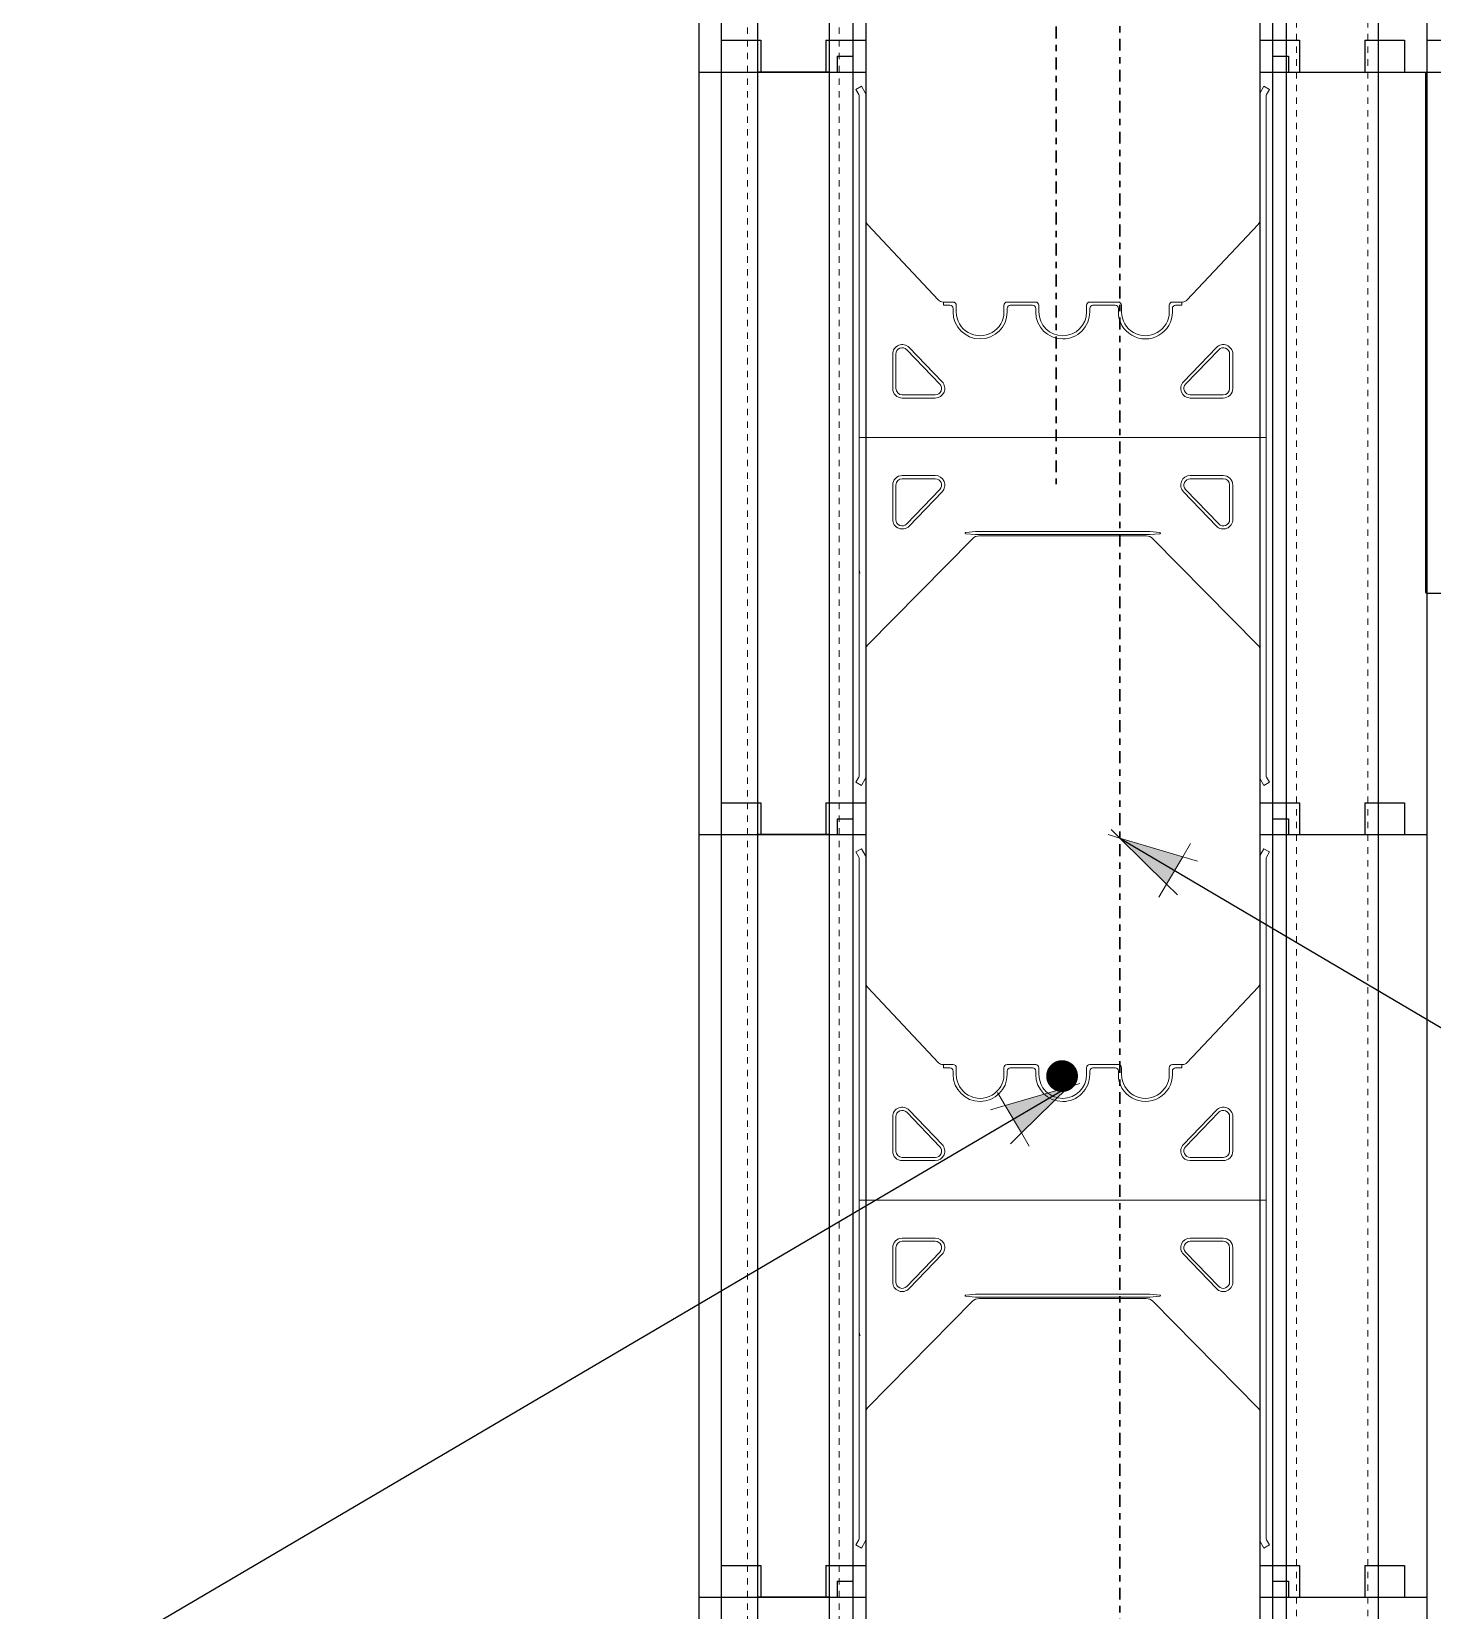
# Model space of a CAD drawing. Header units: inches. Extents: x -28.2 to 45.5, y 89.3 to 171.9.
# Drawn here: x -15.36 to 6.68, y 122.22 to 147.07 of the extents above; entities that cross this region are included whole.
import ezdxf

# ---------------------------------------------------------------- set-up
doc = ezdxf.new("R2010")
doc.units = ezdxf.units.IN
doc.header["$MEASUREMENT"] = 0
for name, pattern in [('CENTER', [2, 1.25, -0.25, 0.25, -0.25]), ('DASHED2', [0.375, 0.25, -0.125]), ('HIDDEN', [0.375, 0.25, -0.125])]:
    doc.linetypes.add(name, pattern=pattern)
for name, color, linetype, lineweight in [('A2 Hatch', 8, 'Continuous', 9), ('DETAILS', 7, 'Continuous', 13), ('DIM', 3, 'Continuous', 13), ('REBAR', 2, 'CENTER', 30)]:
    doc.layers.add(name, color=color, linetype=linetype, lineweight=lineweight)
doc.styles.add('ARCTEXT', font='arctext.shx', dxfattribs={"width": 0.85})
doc.dimstyles.new('ARCTEXT1-4', dxfattribs={"dimtxt": 4, "dimasz": 2, "dimexe": 2, "dimexo": 2, "dimgap": 2, "dimtad": 1, "dimdec": 4, "dimzin": 3, "dimdsep": 46, "dimlunit": 4, "dimtxsty": 'ARCTEXT', "dimblk": 'ARCHTICK', "dimcen": 2, "dimaunit": 1, "dimadec": 0, "dimazin": 0, "dimtfac": 1, "dimtdec": 4, "dimtmove": 2, "dimatfit": 3, "dimldrblk": 'arrow', "dimfxl": 0, "dimtolj": 1, "dimtzin": 0, "dimarcsym": 0})

# ---------------------------------------------------------------- blocks, each defined once
blk = doc.blocks.new('_ArchTick')
at = {"color": 0, "linetype": 'ByBlock', "const_width": 0.15}
blk.add_lwpolyline([(-0.5, -0.5), (0.5, 0.5)], dxfattribs=at)
blk = doc.blocks.new('arrow')
at = {"layer": 'DIM'}
blk.add_hatch(color=253, dxfattribs=at).paths.add_polyline_path([(-2, 0.5), (-2, -0.5), (0, 0)])
at = {"layer": 'DIM', "lineweight": 9}
for points in [[(-2, 0.9831764405007561), (-2, 0.5), (-2.46875, 0.6171875)], [(0.3742552490839444, 0.0935638122700766), (0, 0)], [(0.3742552490839444, -0.0935638122700766), (0, 0)], [(-2, -0.9831764405007561), (-2, -0.5), (-2.46875, -0.6171875)]]:
    blk.add_lwpolyline(points, dxfattribs=at)
at = {"layer": 'DIM', "lineweight": 15}
blk.add_lwpolyline([(0, 0), (-2, -0.5), (-2, 0.5), (0, 0)], dxfattribs=at)

msp = doc.modelspace()

# ---------------------------------------------------------------- linework, layer by layer
at = {"color": 1}
for p, q in [((-4.510936114818605, 158.9310921355023), (-4.510936114818605, 146.4310921355023)), ((-3.935936114817878, 158.9310921355023), (-3.935936114817878, 146.4310921355023)), ((-2.810936114817878, 158.9310921355023), (-2.810936114817878, 146.4310921355023)), ((-2.235936114818969, 158.9310921355023), (-2.235936114818969, 146.4310921355023)), ((3.964063885179939, 158.9310921355023), (3.964063885179939, 146.4310921355023)), ((-2.435936114819697, 158.6810921355023), (-2.435936114819697, 146.4310921355023)), ((4.164063885180667, 158.6810921355023), (4.164063885180667, 146.4310921355023)), ((-4.860936114818969, 158.4310921355023), (-4.860936114818969, 146.4310921355023)), ((4.379063885180813, 158.4310921355023), (4.379063885180813, 146.4310921355023)), ((5.824063885180522, 158.4310921355023), (5.824063885180522, 146.4310921355023)), ((6.589063885179939, 158.4310921355023), (6.589063885179939, 146.4310921355023)), ((-4.510936114818605, 146.9308858960588), (-3.885936114818605, 146.9308858960588)), ((-4.510936114818605, 146.9308858960588), (-4.510936114818605, 134.4308858960588)), ((-3.935936114817878, 146.9308858960588), (-3.935936114817878, 134.4308858960588)), ((-3.885936114818605, 146.9308858960588), (-3.885936114818605, 146.4308858960588)), ((-2.860936114818969, 146.9308858960588), (-2.860936114820788, 146.4308858960588)), ((-2.860936114820788, 146.9308858960588), (-2.235936114820788, 146.9308858960588)), ((-2.810936114817878, 146.9308858960588), (-2.810936114817878, 134.4308858960588)), ((-2.235936114818969, 146.9308858960588), (-2.235936114818969, 134.4308858960588)), ((-2.235936114818969, 146.9308858960588), (-2.235936114818969, 146.4308858960588)), ((3.964063885179939, 146.9308858960588), (3.964063885179939, 134.4308858960588)), ((3.964063885179939, 146.9308858960588), (4.589063885179939, 146.9308858960588)), ((3.964063885181758, 146.930885896059), (3.964063885181758, 146.4308858960588)), ((4.589063885179939, 146.930885896059), (4.589063885179939, 146.4308858960588)), ((5.614063885181395, 146.9308858960588), (5.614063885181395, 146.4308858960588)), ((5.614063885181395, 146.9308858960588), (6.239063885181395, 146.9308858960588)), ((6.239063885181395, 146.9308858960588), (6.239063885181395, 146.4308858960588)), ((-2.685936114819697, 146.6808858960588), (-2.685936114819697, 146.4308858960588)), ((-2.685936114819697, 146.6808858960588), (-2.435936114819697, 146.6808858960588)), ((-2.435936114819697, 146.6808858960588), (-2.435936114819697, 134.4308858960588)), ((4.164063885180667, 146.6808858960588), (4.164063885180667, 134.4308858960588)), ((4.164063885180667, 146.6808858960588), (4.414063885180667, 146.6808858960588)), ((4.414063885180667, 146.6808858960588), (4.414063885180667, 146.4308858960588)), ((-4.860936114818969, 146.4308858960588), (-4.860936114818969, 134.4308858960588)), ((-4.860936114818969, 146.4308858960588), (-2.685936114817878, 146.4308858960588)), ((-4.860936114818969, 146.4308858960588), (-2.235936114818969, 146.4308858960588)), ((-4.860936114818969, 146.4308739255613), (-2.235936114818969, 146.4308739255613)), ((-4.860936114818969, 146.4308739255613), (-2.685936114817878, 146.4308739255613)), ((-2.810936114817878, 146.4308858960588), (-3.935936114819697, 146.4308858960588)), ((-2.810936114817878, 146.4308739255613), (-3.935936114819697, 146.4308739255613)), ((-2.435936114819697, 146.4308858960588), (-2.235936114820788, 146.4308858960588)), ((-2.435936114819697, 146.4308739255613), (-2.235936114820788, 146.4308739255613)), ((3.964063885179939, 146.4308858960588), (4.164063885180667, 146.4308858960588)), ((3.964063885181758, 146.4308858960588), (6.589063885179939, 146.4308858960588)), ((4.379063885180813, 146.4308858960588), (6.589063885179939, 146.4308858960588)), ((4.379063885180813, 146.4308858960588), (4.379063885180813, 134.4308858960588)), ((5.824063885180522, 146.4308858960588), (5.824063885180522, 134.4308858960588)), ((6.589063885179939, 146.4308858960588), (6.589063885179939, 134.4308858960588)), ((-4.510936114818605, 134.9306796566153), (-3.885936114818605, 134.9306796566153)), ((-4.510936114818605, 134.9306796566153), (-4.510936114818605, 122.4306796566153)), ((-3.935936114817878, 134.9306796566153), (-3.935936114817878, 122.4306796566153)), ((-3.885936114818605, 134.9306796566153), (-3.885936114818605, 134.4306796566153)), ((-2.860936114818969, 134.9306796566153), (-2.860936114820788, 134.4306796566153)), ((-2.860936114820788, 134.9306796566153), (-2.235936114820788, 134.9306796566153)), ((-2.810936114817878, 134.9306796566153), (-2.810936114817878, 122.4306796566153)), ((-2.235936114818969, 134.9306796566153), (-2.235936114818969, 122.4306796566153)), ((-2.235936114818969, 134.9306796566153), (-2.235936114818969, 134.4306796566153)), ((3.964063885179939, 134.9306796566153), (3.964063885179939, 122.4306796566153)), ((3.964063885179939, 134.9306796566153), (4.589063885179939, 134.9306796566153)), ((3.964063885181758, 134.9306796566155), (3.964063885181758, 134.4306796566153)), ((4.589063885179939, 134.9306796566155), (4.589063885179939, 134.4306796566153)), ((5.614063885181395, 134.9306796566153), (5.614063885181395, 134.4306796566153)), ((5.614063885181395, 134.9306796566153), (6.239063885181395, 134.9306796566153)), ((6.239063885181395, 134.9306796566153), (6.239063885181395, 134.4306796566153)), ((-2.685936114819697, 134.6806796566153), (-2.685936114819697, 134.4306796566153)), ((-2.685936114819697, 134.6806796566153), (-2.435936114819697, 134.6806796566153)), ((-2.435936114819697, 134.6806796566153), (-2.435936114819697, 122.4306796566153)), ((4.164063885180667, 134.6806796566153), (4.164063885180667, 122.4306796566153)), ((4.164063885180667, 134.6806796566153), (4.414063885180667, 134.6806796566153)), ((4.414063885180667, 134.6806796566153), (4.414063885180667, 134.4306796566153)), ((-4.860936114818969, 134.4306796566153), (-4.860936114818969, 122.4306796566153)), ((-4.860936114818969, 134.4306796566153), (-2.685936114817878, 134.4306796566153)), ((-4.860936114818969, 134.4306796566153), (-2.235936114818969, 134.4306796566153)), ((-4.860936114818969, 134.4306676861177), (-2.235936114818969, 134.4306676861177)), ((-4.860936114818969, 134.4306676861177), (-2.685936114817878, 134.4306676861177)), ((-2.810936114817878, 134.4306796566153), (-3.935936114819697, 134.4306796566153)), ((-2.810936114817878, 134.4306676861177), (-3.935936114819697, 134.4306676861177)), ((-2.435936114819697, 134.4306796566153), (-2.235936114820788, 134.4306796566153)), ((-2.435936114819697, 134.4306676861177), (-2.235936114820788, 134.4306676861177)), ((3.964063885179939, 134.4306796566153), (4.164063885180667, 134.4306796566153)), ((3.964063885181758, 134.4306796566153), (6.589063885179939, 134.4306796566153)), ((4.379063885180813, 134.4306796566153), (6.589063885179939, 134.4306796566153)), ((4.379063885180813, 134.4306796566153), (4.379063885180813, 122.4306796566153)), ((5.824063885180522, 134.4306796566153), (5.824063885180522, 122.4306796566153)), ((6.589063885179939, 134.4306796566153), (6.589063885179939, 122.4306796566153)), ((-4.510936114818605, 122.9304734171718), (-3.885936114818605, 122.9304734171718)), ((-4.510936114818605, 122.9304734171718), (-4.510936114819515, 109.76202803535)), ((-3.935936114817878, 122.9304734171718), (-3.935936114817878, 109.9419692410127)), ((-3.885936114818605, 122.9304734171718), (-3.885936114818605, 122.4304734171718)), ((-2.860936114818969, 122.9304734171718), (-2.860936114820788, 122.4304734171718)), ((-2.860936114820788, 122.9304734171718), (-2.235936114820788, 122.9304734171718)), ((-2.810936114817878, 122.9304734171718), (-2.810936114817878, 110.2940281216569)), ((-2.235936114818969, 122.9304734171718), (-2.235936114818969, 110.4304734171718)), ((-2.235936114818969, 122.9304734171718), (-2.235936114818969, 122.4304734171718)), ((3.964063885179939, 122.9304734171718), (3.96406388517903, 112.5246066416799)), ((3.964063885179939, 122.9304734171718), (4.589063885179939, 122.9304734171718)), ((3.964063885181758, 122.930473417172), (3.964063885181758, 122.4304734171718)), ((4.589063885179939, 122.930473417172), (4.589063885179939, 122.4304734171718)), ((5.614063885181395, 122.9304734171718), (5.614063885181395, 122.4304734171718)), ((5.614063885181395, 122.9304734171718), (6.239063885181395, 122.9304734171718)), ((6.239063885181395, 122.9304734171718), (6.239063885181395, 122.4304734171718)), ((-2.685936114819697, 122.6804734171718), (-2.685936114819697, 122.4304734171718)), ((-2.685936114819697, 122.6804734171718), (-2.435936114819697, 122.6804734171718)), ((-2.435936114819697, 122.6804734171718), (-2.435936114818787, 110.4113810818711)), ((4.164063885180667, 122.6804734171718), (4.164063885179758, 112.5924351670697)), ((4.164063885180667, 122.6804734171718), (4.414063885180667, 122.6804734171718)), ((4.414063885180667, 122.6804734171718), (4.414063885180667, 122.4304734171718)), ((-4.860936114818969, 122.4304734171718), (-4.860936114819879, 109.6524986058158)), ((-4.860936114818969, 122.4304734171718), (-2.685936114817878, 122.4304734171718)), ((-4.860936114818969, 122.4304734171718), (-2.235936114818969, 122.4304734171718)), ((-4.860936114818969, 122.4304614466742), (-2.235936114818969, 122.4304614466742)), ((-4.860936114818969, 122.4304614466742), (-2.685936114817878, 122.4304614466742)), ((-2.810936114817878, 122.4304734171718), (-3.935936114819697, 122.4304734171718)), ((-2.810936114817878, 122.4304614466742), (-3.935936114819697, 122.4304614466742)), ((-2.435936114819697, 122.4304734171718), (-2.235936114820788, 122.4304734171718)), ((-2.435936114819697, 122.4304614466742), (-2.235936114820788, 122.4304614466742)), ((3.964063885179939, 122.4304734171718), (4.164063885180667, 122.4304734171718)), ((3.964063885181758, 122.4304734171718), (6.589063885179939, 122.4304734171718)), ((4.379063885180813, 122.4304734171718), (6.589063885179939, 122.4304734171718)), ((4.379063885180813, 122.4304734171718), (4.379063885181722, 112.6653508318637)), ((5.824063885180522, 122.4304734171718), (5.824063885181431, 113.1554119278051)), ((6.589063885179939, 122.4304734171718), (6.589063885180849, 113.4148560374209))]:
    msp.add_line(p, q, dxfattribs=at)
at = {"color": 1, "linetype": 'HIDDEN', "ltscale": 0.02}
for p, q in [((-4.510936114818605, 146.9308858960588), (-3.885936114818605, 146.9308858960588)), ((-4.510936114818605, 146.9308858960588), (-4.510936114818605, 146.4308858960588)), ((-3.885936114818605, 146.9308858960588), (-3.885936114818605, 146.4308858960588)), ((-2.860936114818969, 146.9308858960588), (-2.860936114820788, 146.4308858960588)), ((-2.860936114820788, 146.9308858960588), (-2.235936114820788, 146.9308858960588)), ((3.964063885181758, 146.930885896059), (4.589063885181758, 146.930885896059)), ((4.589063885181758, 146.930885896059), (4.589063885181758, 146.430885896059)), ((5.614063885183214, 146.930885896059), (5.614063885183214, 146.430885896059)), ((5.614063885183214, 146.930885896059), (6.239063885183214, 146.930885896059)), ((6.239063885183214, 146.930885896059), (6.239063885183214, 146.430885896059)), ((4.164063885182486, 146.680885896059), (4.164063885182486, 146.4308858960588)), ((4.164063885182486, 146.680885896059), (4.414063885182486, 146.680885896059)), ((4.414063885182486, 146.680885896059), (4.414063885182486, 146.430885896059)), ((-4.510936114818605, 134.9306796566153), (-3.885936114818605, 134.9306796566153)), ((-4.510936114818605, 134.9306796566153), (-4.510936114818605, 134.4306796566153)), ((-3.885936114818605, 134.9306796566153), (-3.885936114818605, 134.4306796566153)), ((-2.860936114818969, 134.9306796566153), (-2.860936114820788, 134.4306796566153)), ((-2.860936114820788, 134.9306796566153), (-2.235936114820788, 134.9306796566153)), ((3.964063885181758, 134.9306796566155), (4.589063885181758, 134.9306796566155)), ((4.589063885181758, 134.9306796566155), (4.589063885181758, 134.4306796566155)), ((5.614063885183214, 134.9306796566155), (5.614063885183214, 134.4306796566155)), ((5.614063885183214, 134.9306796566155), (6.239063885183214, 134.9306796566155)), ((6.239063885183214, 134.9306796566155), (6.239063885183214, 134.4306796566155)), ((4.164063885182486, 134.6806796566155), (4.164063885182486, 134.4306796566153)), ((4.164063885182486, 134.6806796566155), (4.414063885182486, 134.6806796566155)), ((4.414063885182486, 134.6806796566155), (4.414063885182486, 134.4306796566155)), ((-4.510936114818605, 122.9304734171718), (-3.885936114818605, 122.9304734171718)), ((-4.510936114818605, 122.9304734171718), (-4.510936114818605, 122.4304734171718)), ((-3.885936114818605, 122.9304734171718), (-3.885936114818605, 122.4304734171718)), ((-2.860936114818969, 122.9304734171718), (-2.860936114820788, 122.4304734171718)), ((-2.860936114820788, 122.9304734171718), (-2.235936114820788, 122.9304734171718)), ((3.964063885181758, 122.930473417172), (4.589063885181758, 122.930473417172)), ((4.589063885181758, 122.930473417172), (4.589063885181758, 122.430473417172)), ((5.614063885183214, 122.930473417172), (5.614063885183214, 122.430473417172)), ((5.614063885183214, 122.930473417172), (6.239063885183214, 122.930473417172)), ((6.239063885183214, 122.930473417172), (6.239063885183214, 122.430473417172)), ((4.164063885182486, 122.680473417172), (4.164063885182486, 122.4304734171718)), ((4.164063885182486, 122.680473417172), (4.414063885182486, 122.680473417172)), ((4.414063885182486, 122.680473417172), (4.414063885182486, 122.430473417172))]:
    msp.add_line(p, q, dxfattribs=at)
at = {"ltscale": 0.15}
for p, q in [((6.589063885179939, 146.9310801650045), (35.1420856765601, 146.9310801650048)), ((-3.885936114818605, 146.4308858960588), (-2.860936114818969, 146.4308858960588)), ((-3.885936114818605, 146.4308739255613), (-2.860936114818969, 146.4308739255613)), ((6.569063885179503, 146.4310801650048), (6.569063885179503, 138.2510801650045)), ((6.58906388517903, 146.4310801650048), (35.14213115406187, 146.4310801650048)), ((6.589063885179939, 138.2310801650045), (8.949063885180522, 138.2310801650045)), ((-3.885936114818605, 134.4306796566153), (-2.860936114818969, 134.4306796566153)), ((-3.885936114818605, 134.4306676861177), (-2.860936114818969, 134.4306676861177)), ((-3.885936114818605, 122.4304734171718), (-2.860936114818969, 122.4304734171718)), ((-3.885936114818605, 122.4304614466742), (-2.860936114818969, 122.4304614466742))]:
    msp.add_line(p, q, dxfattribs=at)
at = {"ltscale": 0.15, "const_width": 0.25}
msp.add_lwpolyline([(0.7286588166409729, 130.6308298791756, 1), (0.9786588166409729, 130.6308298791756, 1)], format="xyb", close=True, dxfattribs=at)
at = {"ltscale": 0.15}
msp.add_arc((6.589063885179939, 138.2510801650045), 0.02, 180, 270, dxfattribs=at)
at = {"layer": 'A2 Hatch', "linetype": 'DASHED2', "ltscale": 0.15}
for p, q in [((-4.095936114819551, 158.9310921355023), (-4.095936114819551, 146.4310921355023)), ((-2.650936114819842, 158.9310921355023), (-2.650936114818023, 146.4310921355023)), ((4.539063885180667, 158.4310921355023), (4.539063885180667, 146.4310921355023)), ((5.664063885180667, 158.4310921355023), (5.664063885180667, 146.4310921355023)), ((-4.095936114819551, 146.9308858960588), (-4.095936114819551, 134.4308858960588)), ((-2.650936114819842, 146.9308858960588), (-2.650936114818023, 134.4308858960588)), ((4.539063885180667, 146.4308858960588), (4.539063885180667, 134.4308858960588)), ((5.664063885180667, 146.4308858960588), (5.664063885180667, 134.4308858960588)), ((-4.095936114819551, 134.9306796566153), (-4.095936114819551, 122.4306796566153)), ((-2.650936114819842, 134.9306796566153), (-2.650936114818023, 122.4306796566153)), ((4.539063885180667, 134.4306796566153), (4.539063885180667, 122.4306796566153)), ((5.664063885180667, 134.4306796566153), (5.664063885180667, 122.4306796566153)), ((-4.095936114819551, 122.9304734171718), (-4.095936114819551, 109.8918986446541)), ((-2.650936114819842, 122.9304734171718), (-2.650936114818933, 110.3440987180148)), ((4.539063885180667, 122.4304734171718), (4.539063885180667, 112.7196136521755)), ((5.664063885180667, 122.4304734171718), (5.664063885180667, 113.1011491074936))]:
    msp.add_line(p, q, dxfattribs=at)
at = {"layer": 'DETAILS', "color": 6, "lineweight": 20}
for p, q in [((-2.388323799257478, 146.1577677781919), (-2.301721258879979, 146.2077677781918)), ((-2.342634844631675, 146.0786321874326), (-2.388323799257478, 146.1577677781919)), ((-2.301721258879979, 146.2077677781918), (-2.242634844631311, 146.105427106677)), ((3.970762614990463, 146.1054271066772), (4.029849029239131, 146.2077677781918)), ((4.029849029239131, 146.2077677781918), (4.116451569616629, 146.1577677781919)), ((4.116451569616629, 146.1577677781919), (4.070762614990826, 146.0786321874326)), ((-2.335936114819333, 146.0558858960588), (-2.335936114821152, 135.3581396046849)), ((-2.335936114821152, 146.0170296470547), (-2.335936114821152, 146.0536321874325)), ((-2.235936114820788, 146.0804271066771), (-2.235936114818969, 144.101116924818)), ((3.96406388517812, 144.101116924818), (3.964063885179939, 146.0804271066771)), ((4.064063885178484, 146.0558858960588), (4.064063885178484, 135.3581396046849)), ((4.064063885178484, 146.0536321874325), (4.064063885178484, 146.0170296470547)), ((-2.235936114818969, 144.101116924818), (-2.235936114818969, 137.3394645398224)), ((-2.208081726610317, 144.0318637419992), (-1.090453059312267, 142.84163271324)), ((2.818580829673238, 142.84163271324), (3.936202617280514, 144.0318637419999)), ((3.964063885179939, 137.3394645398224), (3.96406388517812, 144.101116924818)), ((-1.018314327209509, 142.8108858960589), (-1.010936114818605, 142.8108858960589)), ((-0.8609361148171502, 142.8108858960589), (-1.018314327209509, 142.8108858960589)), ((-1.010936114818605, 142.8108858960589), (-1.010936114818605, 142.760885896059)), ((-1.010936114818605, 142.760885896059), (-0.9109361148182415, 142.760885896059)), ((-0.8609361148171502, 142.7108858960588), (-0.8609361148189691, 142.6558858960589)), ((-0.8109361148178778, 142.6558858960589), (-0.8109361148178778, 142.760885896059)), ((-0.06093611481787775, 142.760885896059), (-0.06093611481787775, 142.6558858960587)), ((0.4390638851821222, 142.8108858960589), (-0.01093611481860535, 142.8108858960589)), ((-0.01093611481860535, 142.6558858960585), (-0.01093611481860535, 142.710885896059)), ((0.03906388518066706, 142.760885896059), (0.3890638851810309, 142.760885896059)), ((0.4390638851821222, 142.7108858960588), (0.4390638851803033, 142.655885896056)), ((0.4890638851813947, 142.655885896056), (0.4890638851813947, 142.760885896059)), ((1.239063885179576, 142.760885896059), (1.239063885179576, 142.655885896056)), ((1.739063885179576, 142.8108858960589), (1.289063885178848, 142.8108858960589)), ((1.289063885180667, 142.655885896056), (1.289063885180667, 142.7108858960588)), ((1.339063885179939, 142.760885896059), (1.689063885178484, 142.760885896059)), ((1.739063885179576, 142.710885896059), (1.739063885179576, 142.6558858960585)), ((1.789063885178848, 142.6558858960587), (1.789063885178848, 142.760885896059)), ((2.539063885178848, 142.760885896059), (2.539063885178848, 142.6558858960589)), ((2.746442097568661, 142.8108858960589), (2.589063885179939, 142.8108858960589)), ((2.589063885179939, 142.6558858960589), (2.58906388517812, 142.7108858960588)), ((2.639063885179212, 142.760885896059), (2.739063885179576, 142.760885896059)), ((2.739063885179576, 142.760885896059), (2.739063885179576, 142.8108858960589)), ((2.739063885179576, 142.8108858960589), (2.746442097568661, 142.8108858960589)), ((-1.810936114817878, 141.9919089417948), (-1.810936114817878, 141.4508858960588)), ((-1.760936114816786, 141.9919089417948), (-1.760936114818605, 141.4508858960588)), ((-1.069415258807339, 141.5201390788778), (-1.588797382713665, 142.0611621246138)), ((-1.03334589275596, 141.5547656702871), (-1.552728016662286, 142.0957887160233)), ((3.280855787023256, 142.0957887160233), (2.761473663116931, 141.5547656702871)), ((3.316925153074635, 142.0611621246138), (2.79754302916831, 141.5201390788778)), ((3.489063885177757, 141.4508858960588), (3.489063885177757, 141.9919089417948)), ((3.539063885178848, 141.4508858960588), (3.539063885178848, 141.9919089417948)), ((-1.660936114818242, 141.3508858960589), (-1.141553990911916, 141.3508858960589)), ((-1.660936114818242, 141.3008858960589), (-1.141553990911916, 141.3008858960589)), ((2.869681761271067, 141.3508858960589), (3.389063885179212, 141.3508858960589)), ((2.869681761271067, 141.3008858960589), (3.389063885179212, 141.3008858960589)), ((-2.335936114821152, 140.6808858960588), (4.064063885178484, 140.6808858960588)), ((-1.810936114817878, 139.9308858960588), (-1.810936114817878, 139.3898628503228)), ((-1.760936114818605, 139.930885896059), (-1.760936114816786, 139.3898628503228)), ((-1.141553990911916, 140.0808858960589), (-1.660936114818242, 140.0808858960589)), ((-1.141553990911916, 140.0308858960589), (-1.660936114818242, 140.0308858960589)), ((3.389063885179212, 140.0808858960589), (2.869681761271067, 140.0808858960589)), ((3.389063885179212, 140.0308858960589), (2.869681761271067, 140.0308858960589)), ((3.489063885177757, 139.3898628503228), (3.489063885177757, 139.9308858960588)), ((3.539063885178848, 139.3898628503228), (3.539063885178848, 139.9308858960588)), ((-1.588797382713665, 139.320609667504), (-1.069415258807339, 139.86163271324)), ((-1.552728016662286, 139.2859830760945), (-1.03334589275596, 139.8270061218305)), ((2.761473663116931, 139.8270061218305), (3.280855787023256, 139.2859830760945)), ((2.79754302916831, 139.86163271324), (3.316925153074635, 139.320609667504)), ((-0.5062065953168258, 139.2008858960588), (-0.6623166849201425, 139.1858023851993)), ((-0.6623166849201425, 139.1659694069184), (-0.5062065953168258, 139.1508858960588)), ((0.8640638851813947, 139.200885896059), (-0.5062065953168258, 139.2008858960588)), ((-0.5062065953168258, 139.1508858960588), (0.8640638851813947, 139.1508858960588)), ((2.234334365677796, 139.200885896059), (0.8640638851813947, 139.200885896059)), ((0.8640638851813947, 139.1508858960588), (2.234334365677796, 139.1508858960588)), ((2.390444455281113, 139.1858023851993), (2.234334365677796, 139.200885896059)), ((2.234334365677796, 139.1508858960588), (2.390444455281113, 139.1659694069184)), ((-2.206646792939637, 137.4101752179409), (-0.554870097641242, 139.0869519132367)), ((-0.4488040804624234, 139.1308858960589), (0.8640638851813947, 139.1308858960589)), ((0.8640638851813947, 139.1308858960589), (2.176931850823394, 139.1308858960589)), ((2.282997868000393, 139.0869519132367), (3.934774563298788, 137.4101752179409)), ((-2.235936114818969, 135.3313446854403), (-2.235936114820788, 137.3394645398222)), ((3.964063885179939, 137.3394645398222), (3.964063885179939, 135.3313446854403)), ((-2.342634844631675, 135.3329333652412), (-2.388323799259297, 135.2537977744815)), ((-2.388323799259297, 135.2537977744815), (-2.301721258879979, 135.203797774482)), ((-2.335936114821152, 135.3945359056191), (-2.335936114821152, 135.3579333652413)), ((-2.301721258879979, 135.203797774482), (-2.24263484463313, 135.3061384459969)), ((3.970762614988644, 135.3061384459969), (4.029849029237312, 135.203797774482)), ((4.029849029237312, 135.203797774482), (4.11645156961481, 135.2537977744822)), ((4.064063885176665, 135.3579333652413), (4.064063885176665, 135.3945359056196)), ((4.11645156961481, 135.2537977744822), (4.070762614989007, 135.3329333652412)), ((-2.388323799257478, 134.1575615387484), (-2.301721258879979, 134.2075615387483)), ((-2.301721258879979, 134.2075615387483), (-2.242634844631311, 134.1052208672334)), ((3.970762614990463, 134.1052208672337), (4.029849029239131, 134.2075615387483)), ((4.029849029239131, 134.2075615387483), (4.116451569616629, 134.1575615387484)), ((-2.342634844631675, 134.0784259479891), (-2.388323799257478, 134.1575615387484)), ((-2.335936114819333, 134.0556796566153), (-2.335936114821152, 123.3579333652413)), ((-2.335936114821152, 134.0168234076112), (-2.335936114821152, 134.053425947989)), ((-2.235936114820788, 134.0802208672336), (-2.235936114818969, 132.1009106853745)), ((3.96406388517812, 132.1009106853745), (3.964063885179939, 134.0802208672336)), ((4.064063885178484, 134.0556796566153), (4.064063885178484, 123.3579333652413)), ((4.064063885178484, 134.053425947989), (4.064063885178484, 134.0168234076112)), ((4.116451569616629, 134.1575615387484), (4.070762614990826, 134.0784259479891)), ((-2.235936114818969, 132.1009106853745), (-2.235936114818969, 125.3392583003789)), ((-2.208081726610317, 132.0316575025557), (-1.090453059312267, 130.8414264737965)), ((2.818580829673238, 130.8414264737965), (3.936202617280514, 132.0316575025564)), ((3.964063885179939, 125.3392583003789), (3.96406388517812, 132.1009106853745)), ((-1.018314327209509, 130.8106796566154), (-1.010936114818605, 130.8106796566154)), ((-0.8609361148171502, 130.8106796566154), (-1.018314327209509, 130.8106796566154)), ((-1.010936114818605, 130.8106796566154), (-1.010936114818605, 130.7606796566155)), ((-1.010936114818605, 130.7606796566155), (-0.9109361148182415, 130.7606796566155)), ((-0.8609361148171502, 130.7106796566153), (-0.8609361148189691, 130.6556796566154)), ((-0.8109361148178778, 130.6556796566154), (-0.8109361148178778, 130.7606796566155)), ((-0.06093611481787775, 130.7606796566155), (-0.06093611481787775, 130.6556796566152)), ((0.4390638851821222, 130.8106796566154), (-0.01093611481860535, 130.8106796566154)), ((-0.01093611481860535, 130.655679656615), (-0.01093611481860535, 130.7106796566155)), ((0.03906388518066706, 130.7606796566155), (0.3890638851810309, 130.7606796566155)), ((0.4390638851821222, 130.7106796566153), (0.4390638851803033, 130.6556796566125)), ((0.4890638851813947, 130.6556796566125), (0.4890638851813947, 130.7606796566155)), ((1.239063885179576, 130.7606796566155), (1.239063885179576, 130.6556796566125)), ((1.739063885179576, 130.8106796566154), (1.289063885178848, 130.8106796566154)), ((1.289063885180667, 130.6556796566125), (1.289063885180667, 130.7106796566153)), ((1.339063885179939, 130.7606796566155), (1.689063885178484, 130.7606796566155)), ((1.739063885179576, 130.7106796566155), (1.739063885179576, 130.655679656615)), ((1.789063885178848, 130.6556796566152), (1.789063885178848, 130.7606796566155)), ((2.539063885178848, 130.7606796566155), (2.539063885178848, 130.6556796566154)), ((2.746442097568661, 130.8106796566154), (2.589063885179939, 130.8106796566154)), ((2.589063885179939, 130.6556796566154), (2.58906388517812, 130.7106796566153)), ((2.639063885179212, 130.7606796566155), (2.739063885179576, 130.7606796566155)), ((2.739063885179576, 130.7606796566155), (2.739063885179576, 130.8106796566154)), ((2.739063885179576, 130.8106796566154), (2.746442097568661, 130.8106796566154)), ((-1.810936114817878, 129.9917027023513), (-1.810936114817878, 129.4506796566153)), ((-1.760936114816786, 129.9917027023513), (-1.760936114818605, 129.4506796566153)), ((-1.069415258807339, 129.5199328394343), (-1.588797382713665, 130.0609558851703)), ((-1.03334589275596, 129.5545594308436), (-1.552728016662286, 130.0955824765798)), ((3.280855787023256, 130.0955824765798), (2.761473663116931, 129.5545594308436)), ((3.316925153074635, 130.0609558851703), (2.79754302916831, 129.5199328394343)), ((3.489063885177757, 129.4506796566153), (3.489063885177757, 129.9917027023513)), ((3.539063885178848, 129.4506796566153), (3.539063885178848, 129.9917027023513)), ((-1.660936114818242, 129.3506796566154), (-1.141553990911916, 129.3506796566154)), ((-1.660936114818242, 129.3006796566154), (-1.141553990911916, 129.3006796566154)), ((2.869681761271067, 129.3506796566154), (3.389063885179212, 129.3506796566154)), ((2.869681761271067, 129.3006796566154), (3.389063885179212, 129.3006796566154)), ((-2.335936114821152, 128.6806796566153), (4.064063885178484, 128.6806796566153)), ((-1.141553990911916, 128.0806796566154), (-1.660936114818242, 128.0806796566154)), ((-1.141553990911916, 128.0306796566154), (-1.660936114818242, 128.0306796566154)), ((3.389063885179212, 128.0806796566154), (2.869681761271067, 128.0806796566154)), ((3.389063885179212, 128.0306796566154), (2.869681761271067, 128.0306796566154)), ((-1.810936114817878, 127.9306796566153), (-1.810936114817878, 127.3896566108793)), ((-1.760936114818605, 127.9306796566155), (-1.760936114816786, 127.3896566108793)), ((-1.588797382713665, 127.3204034280605), (-1.069415258807339, 127.8614264737965)), ((-1.552728016662286, 127.285776836651), (-1.03334589275596, 127.826799882387)), ((2.761473663116931, 127.826799882387), (3.280855787023256, 127.285776836651)), ((2.79754302916831, 127.8614264737965), (3.316925153074635, 127.3204034280605)), ((3.489063885177757, 127.3896566108793), (3.489063885177757, 127.9306796566153)), ((3.539063885178848, 127.3896566108793), (3.539063885178848, 127.9306796566153)), ((-2.206646792939637, 125.4099689784974), (-0.554870097641242, 127.0867456737932)), ((-0.5062065953168258, 127.2006796566153), (-0.6623166849201425, 127.1855961457557)), ((-0.6623166849201425, 127.1657631674749), (-0.5062065953168258, 127.1506796566153)), ((0.8640638851813947, 127.2006796566155), (-0.5062065953168258, 127.2006796566153)), ((-0.5062065953168258, 127.1506796566153), (0.8640638851813947, 127.1506796566153)), ((-0.4488040804624234, 127.1306796566153), (0.8640638851813947, 127.1306796566153)), ((2.234334365677796, 127.2006796566155), (0.8640638851813947, 127.2006796566155)), ((0.8640638851813947, 127.1506796566153), (2.234334365677796, 127.1506796566153)), ((0.8640638851813947, 127.1306796566153), (2.176931850823394, 127.1306796566153)), ((2.390444455281113, 127.1855961457557), (2.234334365677796, 127.2006796566155)), ((2.234334365677796, 127.1506796566153), (2.390444455281113, 127.1657631674749)), ((2.282997868000393, 127.0867456737932), (3.934774563298788, 125.4099689784974)), ((-2.235936114818969, 123.3311384459967), (-2.235936114820788, 125.3392583003786)), ((3.964063885179939, 125.3392583003786), (3.964063885179939, 123.3311384459967)), ((-2.342634844631675, 123.3327271257977), (-2.388323799259297, 123.253591535038)), ((-2.388323799259297, 123.253591535038), (-2.301721258879979, 123.2035915350385)), ((-2.335936114821152, 123.3943296661756), (-2.335936114821152, 123.3577271257978)), ((-2.301721258879979, 123.2035915350385), (-2.24263484463313, 123.3059322065534)), ((3.970762614988644, 123.3059322065534), (4.029849029237312, 123.2035915350385)), ((4.029849029237312, 123.2035915350385), (4.11645156961481, 123.2535915350387)), ((4.064063885176665, 123.3577271257978), (4.064063885176665, 123.394329666176)), ((4.11645156961481, 123.2535915350387), (4.070762614989007, 123.3327271257977))]:
    msp.add_line(p, q, dxfattribs=at)
for centre, radius, start, end in [((-2.285936114820061, 146.0804271066769), 0.04999999999972133, 3.256887993818641e-10, 30.0000000005358), ((4.014063885179212, 146.0804271066769), 0.0500000000001819, 149.9999999997349, 179.9999999997395), ((-2.385936114820424, 146.053632187432), 0.0500000000001819, 4.559643191346098e-10, 30.00000000044188), ((4.114063885179576, 146.053632187432), 0.05000000000020042, 149.9999999995581, 179.999999999544), ((-2.135942994507559, 144.1011169248178), 0.09999999999990905, 179.9999999998697, 223.8308606719777), ((3.864063885179576, 144.1011169248194), 0.0999999999994431, 316.1691393271928, 359.9999999992444), ((-1.018314327209509, 142.9108858960591), 0.1000000000001911, 223.8308606721254, 270), ((-0.9109361148182415, 142.7108858960588), 0.0500000000001819, 359.9999999998697, 90), ((-0.8609361148171502, 142.7608858960587), 0.0500000000001819, 1.302755197527456e-10, 90), ((-0.4359361148178778, 142.6558858960587), 0.4250000000001819, 179.999999999987, 359.999999999987), ((-0.4359361148178778, 142.6558858960587), 0.3749999999995453, 179.999999999987, 0), ((-0.01093611481860535, 142.7608858960587), 0.0500000000001819, 90, 179.9999999998697), ((0.03906388518066706, 142.7108858960588), 0.0500000000001819, 90, 179.9999999996743), ((0.3890638851810309, 142.7108858960588), 0.0500000000001819, 359.9999999998697, 90), ((0.4390638851821222, 142.7608858960587), 0.0500000000001819, 1.302755197527456e-10, 90), ((0.8640638851813947, 142.655885896056), 0.4250000000001819, 180, 270), ((0.8640638851813947, 142.655885896056), 0.3749999999998295, 180, 269.9999999999479), ((0.8640638851813947, 142.6558858960555), 0.4249999999997272, 270.0000000000521, 6.513775987637282e-11), ((0.8640638851813947, 142.6558858960555), 0.3749999999995453, 270.0000000000521, 5.211020790109826e-11), ((1.289063885178848, 142.7608858960587), 0.05000000000012506, 90, 179.9999999998697), ((1.339063885179939, 142.7108858960588), 0.0500000000001819, 90, 180), ((1.689063885178484, 142.7108858960588), 0.0500000000001819, 2.605510395054913e-10, 90), ((1.739063885179576, 142.7608858960587), 0.0500000000001819, 1.302755197527456e-10, 90), ((2.164063885180667, 142.6558858960587), 0.4249999999997272, 180.000000000013, 1.302755197527456e-11), ((2.164063885178848, 142.6558858960587), 0.375, 180.000000000013, 1.302755197527456e-11), ((2.589063885179939, 142.7608858960587), 0.0500000000001819, 90, 179.9999999998697), ((2.639063885179212, 142.7108858960588), 0.0500000000001819, 90, 180), ((2.746442097568661, 142.9108858960591), 0.1000000000001364, 270.0000000002605, 316.169139328132), ((-1.660936114816423, 141.9919089417948), 0.1499999999999651, 43.83086067208913, 179.9999999999739), ((3.389063885179212, 141.9919089417948), 0.1500000000000909, 2.605510395054913e-11, 136.1691393279109), ((-1.660936114816423, 141.9919089417948), 0.1000000000001123, 43.83086067207012, 180), ((3.389063885179212, 141.9919089417948), 0.09999999999990905, 0, 136.1691393279299), ((-1.660936114818242, 141.4508858960586), 0.1499999999996362, 179.9999999999609, 270.0000000001563), ((-1.660936114816423, 141.450885896059), 0.1000000000003638, 180.0000000001303, 269.9999999997394), ((-1.141553990911916, 141.450885896059), 0.1500000000000909, 270.0000000001563, 43.83086067193249), ((-1.141553990911916, 141.4508858960588), 0.1000000000000227, 270, 43.83086067200591), ((2.869681761272886, 141.450885896059), 0.150000000000175, 136.1691393280675, 269.9999999998437), ((2.869681761271067, 141.450885896059), 0.1000000000000336, 136.1691393279941, 270), ((3.389063885179212, 141.4508858960586), 0.1499999999998067, 269.9999999998437, 6.513775987637282e-11), ((3.389063885179212, 141.450885896059), 0.1000000000001364, 270.0000000002605, 359.9999999998958), ((-1.660936114818242, 139.930885896059), 0.1499999999998636, 89.99999999984367, 180.0000000000651), ((-1.660936114816423, 139.9308858960586), 0.1000000000001364, 90.00000000026056, 179.9999999998697), ((-1.141553990911916, 139.9308858960588), 0.150000000000175, 316.1691393280675, 89.99999999984367), ((-1.141553990911916, 139.9308858960588), 0.1000000000000336, 316.1691393279941, 90), ((2.869681761272886, 139.9308858960588), 0.1500000000001478, 90.00000000015633, 223.8308606719325), ((2.869681761271067, 139.9308858960588), 0.1000000000000227, 90, 223.8308606720059), ((3.389063885179212, 139.930885896059), 0.1499999999996362, 359.9999999999349, 90.00000000015633), ((3.389063885179212, 139.9308858960586), 0.1000000000003638, 9.119286382692197e-11, 89.99999999973946), ((-1.660936114816423, 139.3898628503228), 0.1500000000000909, 180.0000000000261, 316.1691393279109), ((-1.660936114816423, 139.3898628503228), 0.09999999999990905, 179.9999999999609, 316.1691393279941), ((3.389063885179212, 139.3898628503228), 0.1499999999999651, 223.8308606720891, 359.999999999974), ((3.389063885179212, 139.3898628503228), 0.1000000000000336, 223.8308606720059, 3.908265592582369e-11), ((-0.6610270170838248, 139.1758858960589), 0.01000000000002194, 97.40989078445368, 262.5901092155463), ((2.389154787444795, 139.1758858960589), 0.009999999999965573, 277.4098907844536, 82.59010921554632), ((-0.4488040804624234, 138.980885896059), 0.1499999999998163, 90, 135.0000000000181), ((2.176931850823394, 138.980885896059), 0.1499999999998067, 44.99999999998186, 90), ((-2.235936114818969, 138.5941641179112), 0.09999999999991362, 179.9999999996873, 209.7448812966047), ((-2.135936114820424, 137.3394645398226), 0.09999999999990905, 135.0000000001471, 180.0000000001303), ((3.864063885179576, 137.3394645398226), 0.09999999999990435, 359.9999999998958, 44.9999999998529), ((-2.385936114822243, 135.3579333652416), 0.04999999999972715, 329.9999999994642, 359.9999999996743), ((-2.28593611482188, 135.3311384459972), 0.04999999999977817, 329.9999999993483, 359.9999999995441), ((4.014063885177393, 135.3311384459972), 0.04999999999972715, 180.000000000456, 210.0000000006517), ((4.114063885175938, 135.3579333652416), 0.04999999999972133, 180.0000000003257, 210.0000000005358), ((-2.385936114820424, 134.0534259479885), 0.0500000000001819, 4.559643191346098e-10, 30.00000000044188), ((-2.285936114820061, 134.0802208672334), 0.04999999999972133, 3.256887993818641e-10, 30.0000000005358), ((4.014063885179212, 134.0802208672334), 0.0500000000001819, 149.9999999997349, 179.9999999997395), ((4.114063885179576, 134.0534259479885), 0.05000000000020042, 149.9999999995581, 179.999999999544), ((-2.135942994507559, 132.1009106853743), 0.09999999999990905, 179.9999999998697, 223.8308606719777), ((3.864063885179576, 132.1009106853759), 0.0999999999994431, 316.1691393271928, 359.9999999992444), ((-1.018314327209509, 130.9106796566155), 0.1000000000001911, 223.8308606721254, 270), ((-0.9109361148182415, 130.7106796566153), 0.0500000000001819, 359.9999999998697, 90), ((-0.8609361148171502, 130.7606796566152), 0.0500000000001819, 1.302755197527456e-10, 90), ((-0.01093611481860535, 130.7606796566152), 0.0500000000001819, 90, 179.9999999998697), ((0.03906388518066706, 130.7106796566153), 0.0500000000001819, 90, 179.9999999996743), ((0.3890638851810309, 130.7106796566153), 0.0500000000001819, 359.9999999998697, 90), ((0.4390638851821222, 130.7606796566152), 0.0500000000001819, 1.302755197527456e-10, 90), ((1.289063885178848, 130.7606796566152), 0.05000000000012506, 90, 179.9999999998697), ((1.339063885179939, 130.7106796566153), 0.0500000000001819, 90, 180), ((1.689063885178484, 130.7106796566153), 0.0500000000001819, 2.605510395054913e-10, 90), ((1.739063885179576, 130.7606796566152), 0.0500000000001819, 1.302755197527456e-10, 90), ((2.589063885179939, 130.7606796566152), 0.0500000000001819, 90, 179.9999999998697), ((2.639063885179212, 130.7106796566153), 0.0500000000001819, 90, 180), ((2.746442097568661, 130.9106796566155), 0.1000000000001364, 270.0000000002605, 316.169139328132), ((-0.4359361148178778, 130.6556796566152), 0.4250000000001819, 179.999999999987, 359.999999999987), ((-0.4359361148178778, 130.6556796566152), 0.3749999999995453, 179.999999999987, 0), ((0.8640638851813947, 130.6556796566125), 0.4250000000001819, 180, 270), ((0.8640638851813947, 130.6556796566125), 0.3749999999998295, 180, 269.9999999999479), ((0.8640638851813947, 130.655679656612), 0.4249999999997272, 270.0000000000521, 6.513775987637282e-11), ((0.8640638851813947, 130.655679656612), 0.3749999999995453, 270.0000000000521, 5.211020790109826e-11), ((2.164063885180667, 130.6556796566152), 0.4249999999997272, 180.000000000013, 1.302755197527456e-11), ((2.164063885178848, 130.6556796566152), 0.375, 180.000000000013, 1.302755197527456e-11), ((-1.660936114816423, 129.9917027023513), 0.1499999999999651, 43.83086067208913, 179.9999999999739), ((-1.660936114816423, 129.9917027023513), 0.1000000000001123, 43.83086067207012, 180), ((3.389063885179212, 129.9917027023513), 0.1500000000000909, 2.605510395054913e-11, 136.1691393279109), ((3.389063885179212, 129.9917027023513), 0.09999999999990905, 0, 136.1691393279299), ((-1.660936114818242, 129.4506796566151), 0.1499999999996362, 179.9999999999609, 270.0000000001563), ((-1.660936114816423, 129.4506796566155), 0.1000000000003638, 180.0000000001303, 269.9999999997394), ((-1.141553990911916, 129.4506796566155), 0.1500000000000909, 270.0000000001563, 43.83086067193249), ((-1.141553990911916, 129.4506796566153), 0.1000000000000227, 270, 43.83086067200591), ((2.869681761272886, 129.4506796566155), 0.150000000000175, 136.1691393280675, 269.9999999998437), ((2.869681761271067, 129.4506796566155), 0.1000000000000336, 136.1691393279941, 270), ((3.389063885179212, 129.4506796566151), 0.1499999999998067, 269.9999999998437, 6.513775987637282e-11), ((3.389063885179212, 129.4506796566155), 0.1000000000001364, 270.0000000002605, 359.9999999998958), ((-1.660936114818242, 127.9306796566155), 0.1499999999998636, 89.99999999984367, 180.0000000000651), ((-1.660936114816423, 127.9306796566151), 0.1000000000001364, 90.00000000026056, 179.9999999998697), ((-1.141553990911916, 127.9306796566153), 0.150000000000175, 316.1691393280675, 89.99999999984367), ((-1.141553990911916, 127.9306796566153), 0.1000000000000336, 316.1691393279941, 90), ((2.869681761272886, 127.9306796566153), 0.1500000000001478, 90.00000000015633, 223.8308606719325), ((2.869681761271067, 127.9306796566153), 0.1000000000000227, 90, 223.8308606720059), ((3.389063885179212, 127.9306796566155), 0.1499999999996362, 359.9999999999349, 90.00000000015633), ((3.389063885179212, 127.9306796566151), 0.1000000000003638, 9.119286382692197e-11, 89.99999999973946), ((-1.660936114816423, 127.3896566108793), 0.1500000000000909, 180.0000000000261, 316.1691393279109), ((-1.660936114816423, 127.3896566108793), 0.09999999999990905, 179.9999999999609, 316.1691393279941), ((3.389063885179212, 127.3896566108793), 0.1499999999999651, 223.8308606720891, 359.999999999974), ((3.389063885179212, 127.3896566108793), 0.1000000000000336, 223.8308606720059, 3.908265592582369e-11), ((-0.6610270170838248, 127.1756796566154), 0.01000000000002194, 97.40989078445368, 262.5901092155463), ((-0.4488040804624234, 126.9806796566155), 0.1499999999998163, 90, 135.0000000000181), ((2.176931850823394, 126.9806796566155), 0.1499999999998067, 44.99999999998186, 90), ((2.389154787444795, 127.1756796566154), 0.009999999999965573, 277.4098907844536, 82.59010921554632), ((-2.235936114818969, 126.5939578784676), 0.09999999999991362, 179.9999999996873, 209.7448812966047), ((-2.135936114820424, 125.3392583003791), 0.09999999999990905, 135.0000000001471, 180.0000000001303), ((3.864063885179576, 125.3392583003791), 0.09999999999990435, 359.9999999998958, 44.9999999998529), ((-2.385936114822243, 123.357727125798), 0.04999999999972715, 329.9999999994642, 359.9999999996743), ((-2.28593611482188, 123.3309322065537), 0.04999999999977817, 329.9999999993483, 359.9999999995441), ((4.014063885177393, 123.3309322065537), 0.04999999999972715, 180.000000000456, 210.0000000006517), ((4.114063885175938, 123.357727125798), 0.04999999999972133, 180.0000000003257, 210.0000000005358)]:
    msp.add_arc(centre, radius, start, end, dxfattribs=at)
at = {"layer": 'REBAR', "ltscale": 0.15}
for p, q in [((0.761915241432007, 169.5702196934579), (0.761915241432007, 139.9434449081931)), ((1.764063885181031, 156.2172193016489), (1.764063885181031, 112.5354663137476))]:
    msp.add_line(p, q, dxfattribs=at)

# ---------------------------------------------------------------- leaders
at = {"layer": 'DIM'}
for points in [[(1.764063885181031, 134.3763428076983), (21.57386948730732, 122.6642810041907), (22.57386948730732, 122.6642810041907)], [(0.9482918441501624, 130.4579086447778), (-14.35661923157545, 121.4541263664881), (-15.35661923157545, 121.4541263664881)]]:
    msp.add_leader(points, dimstyle='ARCTEXT1-4', override={"dimasz": 0.5, "dimtad": 0}, dxfattribs=at)

doc.saveas('drawing.dxf')
